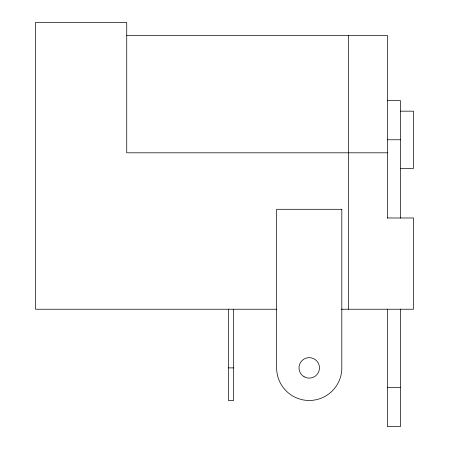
<?xml version="1.0" encoding="UTF-8"?>
<svg xmlns="http://www.w3.org/2000/svg" width="449" height="449" viewBox="0 0 449 449"><rect width="100%" height="100%" fill="white"/><g stroke="black" fill="none" stroke-linecap="round" stroke-linejoin="round"><path stroke-width="0.67" d="M126.736 35.488L387.442 35.488L387.442 218.197M387.442 100.66L400.48 100.66L400.48 218.13M400.48 111.167L413.512 111.167L413.512 168.369L400.48 168.369M387.442 139.768L400.48 139.768M387.442 152.806L126.736 152.806L126.736 22.45L35.488 22.45L35.488 309.232L276.786 309.232M387.442 217.984L413.512 217.984L413.512 309.232L341.324 309.232M228.412 367.888L233.626 367.888M387.442 387.442L400.48 387.442M400.48 309.086L400.48 426.55L387.442 426.55L387.442 309.232M348.34 35.488L348.34 309.232M233.626 309.232L233.626 400.48L228.412 400.48L228.412 309.232M341.818 209.301L276.64 209.301L276.64 367.888A32.586 32.586 0 0 0 309.232 400.48A32.586 32.586 0 0 0 341.818 367.888L341.818 209.301M304.108 376.762A10.248 10.248 0 0 0 319.475 367.888A10.248 10.248 0 0 0 304.108 359.015A10.248 10.248 0 0 0 304.108 376.762"/></g></svg>
